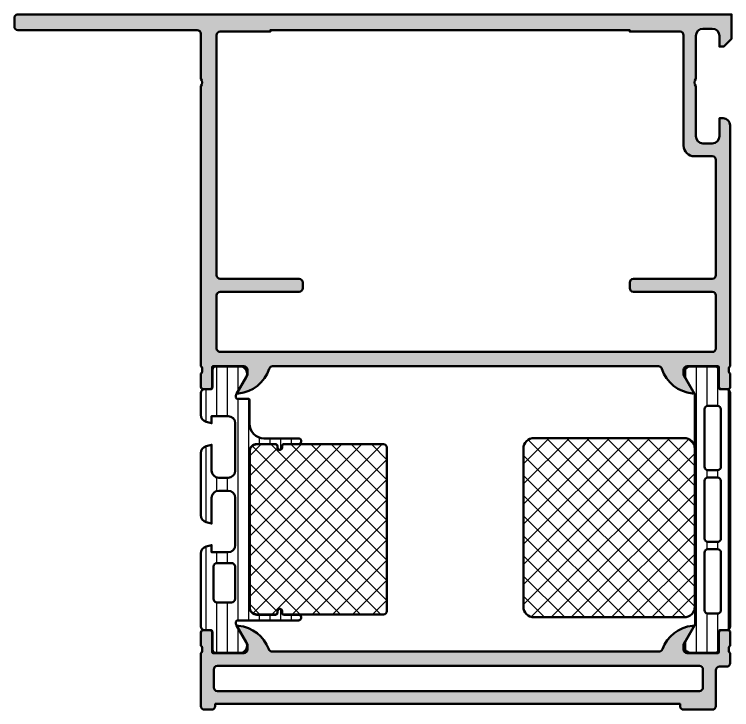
# Model space of a CAD drawing. Extents: x 0 to 100, y 3 to 100.
import ezdxf

# ---------------------------------------------------------------- set-up
doc = ezdxf.new("R2010")
doc.units = 0
for name, color, linetype, lineweight in [('0S-Alu contour', 7, 'Continuous', 50), ('0S-Alu hatch', 252, 'Continuous', 25), ('0S-Plastic contour', 254, 'Continuous', 50), ('0S-Plastic hatch', 253, 'Continuous', 25), ('0S-PT contour', 91, 'Continuous', 50), ('0S-PT hatch', 103, 'Continuous', 25)]:
    doc.layers.add(name, color=color, linetype=linetype, lineweight=lineweight)
pattern_1 = [(135, (0, 0), (-1.403165018917055, -1.403165018917055), []), (225, (0, 0), (1.403165018917055, -1.403165018917055), [])]
pattern_2 = [(90, (0, 0), (-1.4859, 0), [])]

# ---------------------------------------------------------------- blocks, each defined once
blk = doc.blocks.new('438720__4900BD5C_CCEB_4C94_8538_953B7CBAD338_')
at = {"layer": '0S-Alu hatch'}
h = blk.add_hatch(color=256, dxfattribs=at)
edge = h.paths.add_edge_path()
edge.add_arc((25.5, 97.30000000000003), 0.5, 0, 89.99999999999837)
edge.add_line((25.50000000000002, 97.80000000000001), (0.4999999999999858, 97.80000000000001))
edge.add_ellipse((0.4999999999999858, 98.30000000000001), major_axis=(-0.5, 0), ratio=1, start_angle=0, end_angle=90, ccw=False)
edge.add_line((-1.42e-14, 98.30000000000001), (-1.42e-14, 99.50000000000001))
edge.add_ellipse((0.4999999999999716, 99.50000000000001), major_axis=(-0.4999999999999858, 0), ratio=1, start_angle=269.9999999999935, end_angle=360, ccw=False)
edge.add_line((0.5000000000000285, 100), (100, 100))
edge.add_line((100, 100), (100, 96.6))
edge.add_line((100, 96.6), (98.9, 95.5))
edge.add_line((98.9, 95.5), (98.3, 95.5))
edge.add_line((98.3, 95.5), (98.3, 97))
edge.add_arc((97.3, 97), 1, 0, 90)
edge.add_line((97.3, 98), (96, 98))
edge.add_arc((96, 97), 1, 90, 180)
edge.add_line((95, 97), (95, 91))
edge.add_arc((95.525, 90.5), 0.7249999999999939, 136.3971810272959, 223.6028189727041)
edge.add_line((95, 90), (95, 83))
edge.add_arc((96, 83), 1, 180, 270)
edge.add_line((96, 82), (97.3, 82))
edge.add_arc((97.3, 83), 1, 270, 360)
edge.add_line((98.3, 83), (98.3, 85.5))
edge.add_line((98.3, 85.5), (98.8, 85.5))
edge.add_ellipse((98.8, 84.50000000000001), major_axis=(-1, 0), ratio=1, start_angle=180, end_angle=270, ccw=False)
edge.add_line((99.8, 84.50000000000001), (99.79999999999998, 50.899999999998))
edge.add_arc((99.87883644654246, 50.63247940800685), 0.2788950563253702, 106.4198764194938, 181.1645893740985)
edge.add_line((99.59999900000147, 50.62681100000852), (99.59999900000147, 50.17321700000852))
edge.add_arc((99.87886709564464, 50.16755634053146), 0.2789255417371436, 178.8371299271119, 253.5754054446461)
edge.add_line((99.80000000000148, 49.90001300000852), (99.80000000000146, 48.02000200000001))
edge.add_ellipse((99.50000000000146, 48.02000200000001), major_axis=(-0.2999999999999971, 0), ratio=1, start_angle=89.99999999999733, end_angle=180, ccw=False)
edge.add_line((99.50000000000144, 47.72000200000002), (98.5200256809587, 47.720002))
edge.add_ellipse((98.5200256809587, 48.02000200000001), major_axis=(-0.3000000000000043, 0), ratio=1, start_angle=0, end_angle=90, ccw=False)
edge.add_line((98.22002568095868, 48.02000200000001), (98.22002568095868, 50.78))
edge.add_arc((98.10002568095764, 50.78), 0.1200000000010419, 0, 90)
edge.add_line((98.10002568095764, 50.90000000000104), (93.8, 50.90000000000102))
edge.add_arc((93.79999999999998, 50.40000000000102), 0.5, 89.99999999999837, 180)
edge.add_line((93.29999999999998, 50.40000000000102), (93.29999999999998, 49.70000000000101))
edge.add_line((93.29999999999998, 49.70000000000101), (94.68149545762235, 47.30717967697348))
edge.add_ellipse((94.5618802153517, 47.23811978464935), major_axis=(-0.1381197846482841, 0), ratio=1, start_angle=84.377422449204, end_angle=209.9999999999961, ccw=False)
edge.add_ellipse((95.03822324117381, 52.07660886184879), major_axis=(-4.999999999999929, 0), ratio=1, start_angle=17.74841635606981, end_angle=84.37742244920628, ccw=False)
edge.add_arc((89.80000000000146, 50.40000000000146), 0.4999999999985362, 17.74841635607268, 90.00000000000325)
edge.add_line((89.80000000000145, 50.89999999999999), (36.00000000000001, 50.89999999999978))
edge.add_arc((35.99999999999982, 50.40000000000041), 0.4999999999993677, 89.9999999999772, 162.2515836439081)
edge.add_ellipse((30.76177675882616, 52.07660886184839), major_axis=(-5.000000000000544, 0), ratio=1, start_angle=95.62257755079332, end_angle=162.2515836439298, ccw=False)
edge.add_ellipse((31.23811978464828, 47.23811978464831), major_axis=(-0.1381197846482827, 0), ratio=1, start_angle=-29.999999999990223, end_angle=95.6225775508019, ccw=False)
edge.add_line((31.11850454237762, 47.30717967697243), (32.5, 49.7))
edge.add_line((32.5, 49.7), (32.5, 50.40000000000001))
edge.add_arc((32, 50.4), 0.5, 0, 89.99999999999837)
edge.add_line((32.00000000000001, 50.9), (27.69997431904278, 50.89999999999999))
edge.add_arc((27.69997431904278, 50.78), 0.1199999999999974, 90, 180)
edge.add_line((27.57997431904279, 50.78), (27.57997431904278, 48.02000200000001))
edge.add_ellipse((27.27997431904277, 48.02000200000001), major_axis=(-0.3000000000000114, 0), ratio=1, start_angle=90, end_angle=180, ccw=False)
edge.add_line((27.27997431904277, 47.720002), (26.3, 47.720002))
edge.add_ellipse((26.3, 48.02000200000001), major_axis=(-0.3000000000000114, 0), ratio=1, start_angle=0, end_angle=90, ccw=False)
edge.add_line((25.99999999999999, 48.02000200000001), (25.99999999999999, 49.90001300000852))
edge.add_arc((25.92113290435682, 50.16755634053145), 0.2789255417371423, 286.4245945553538, 361.1628700728862)
edge.add_line((26.20000099999999, 50.17321700000851), (26.20000099999999, 50.62681100000854))
edge.add_arc((25.92116355345694, 50.63247940800689), 0.2788950563274373, 358.8354106259075, 433.5801235805125)
edge.add_line((25.99999999999996, 50.90000000000001), (26, 90))
edge.add_arc((25.47500000000001, 90.5), 0.7249999999999939, 316.3971810272959, 403.6028189727041)
edge.add_line((26, 91), (26, 97.30000000000003))
edge = h.paths.add_edge_path()
edge.add_line((40.19999999999998, 62.60000000000001), (40.19999999999997, 61.80000000000001))
edge.add_ellipse((39.69999999999997, 61.80000000000001), major_axis=(-0.5, 0), ratio=1, start_angle=90, end_angle=180, ccw=False)
edge.add_line((39.69999999999997, 61.30000000000001), (28.7, 61.30000000000001))
edge.add_arc((28.69999999999999, 60.8), 0.5000000000000142, 89.99999999999837, 180)
edge.add_line((28.19999999999998, 60.80000000000001), (28.19999999999999, 53.40000000000001))
edge.add_arc((28.69999999999999, 53.40000000000001), 0.5, 180, 270.0000000000017)
edge.add_line((28.7, 52.90000000000001), (97.3, 52.89999999999999))
edge.add_arc((97.3, 53.39999999999998), 0.4999999999999929, 270, 360)
edge.add_line((97.79999999999998, 53.39999999999998), (97.80000000000001, 60.80000000000001))
edge.add_arc((97.3, 60.80000000000001), 0.5, 0, 90)
edge.add_line((97.3, 61.30000000000001), (86.3, 61.3))
edge.add_ellipse((86.3, 61.80000000000001), major_axis=(-0.5000000000000071, 0), ratio=1, start_angle=0, end_angle=90, ccw=False)
edge.add_line((85.80000000000001, 61.79999999999999), (85.8, 62.6))
edge.add_ellipse((86.3, 62.6), major_axis=(-0.5, 0), ratio=1, start_angle=270, end_angle=360, ccw=False)
edge.add_line((86.3, 63.1), (97.3, 63.10000000000001))
edge.add_arc((97.3, 63.6), 0.4999999999999929, 270, 360)
edge.add_line((97.79999999999998, 63.60000000000002), (97.80000000000001, 79.69999999999997))
edge.add_arc((97.3, 79.69999999999997), 0.5, 0, 90)
edge.add_line((97.3, 80.19999999999999), (94.79999999999998, 80.19999999999999))
edge.add_ellipse((94.8, 81.69999999999999), major_axis=(-1.500000000000013, 0), ratio=1, start_angle=0, end_angle=89.99999999999949, ccw=False)
edge.add_line((93.29999999999998, 81.69999999999999), (93.3, 97.10000000000002))
edge.add_arc((92.79999999999998, 97.10000000000002), 0.5, 0, 90)
edge.add_line((92.79999999999998, 97.60000000000004), (85.8, 97.60000000000004))
edge.add_line((85.8, 97.60000000000004), (85.8, 97.80000000000001))
edge.add_line((85.8, 97.80000000000001), (35.69999999999999, 97.80000000000001))
edge.add_line((35.69999999999999, 97.80000000000001), (35.69999999999999, 97.60000000000004))
edge.add_line((35.69999999999999, 97.60000000000004), (28.69999999999999, 97.60000000000005))
edge.add_arc((28.69999999999999, 97.10000000000004), 0.5, 90, 180)
edge.add_line((28.19999999999999, 97.10000000000004), (28.19999999999999, 63.60000000000002))
edge.add_arc((28.69999999999999, 63.60000000000002), 0.5, 180, 270.0000000000017)
edge.add_line((28.7, 63.10000000000002), (39.7, 63.09999999999999))
edge.add_ellipse((39.7, 62.60000000000001), major_axis=(-0.4999999999999858, 0), ratio=1, start_angle=180, end_angle=270, ccw=False)
at = {"layer": '0S-Alu contour', "color": 7}
for points in [[(-1.42e-14, 98.30000000000001), (-1.42e-14, 99.50000000000001)], [(0.5000000000000285, 100), (100, 100), (100, 96.6), (98.9, 95.5), (98.3, 95.5), (98.3, 97)], [(25.50000000000002, 97.80000000000001), (0.4999999999999858, 97.80000000000001)], [(26, 91), (26, 97.30000000000003)], [(28.19999999999999, 97.10000000000004), (28.19999999999999, 63.60000000000002)], [(92.79999999999998, 97.60000000000004), (85.8, 97.60000000000004), (85.8, 97.80000000000001), (35.69999999999999, 97.80000000000001), (35.69999999999999, 97.60000000000004), (28.69999999999999, 97.60000000000005)], [(93.29999999999998, 81.69999999999999), (93.3, 97.10000000000002)], [(97.3, 98), (96, 98)], [(95, 97), (95, 91)], [(25.99999999999996, 50.90000000000001), (26, 90)], [(95, 90), (95, 83)], [(98.3, 83), (98.3, 85.5), (98.8, 85.5)], [(99.8, 84.50000000000001), (99.79999999999998, 50.899999999998)], [(96, 82), (97.3, 82)], [(97.3, 80.19999999999999), (94.79999999999998, 80.19999999999999)], [(97.79999999999998, 63.60000000000002), (97.80000000000001, 79.69999999999997)], [(28.7, 63.10000000000002), (39.7, 63.09999999999999)], [(86.3, 63.1), (97.3, 63.10000000000001)], [(40.19999999999998, 62.60000000000001), (40.19999999999997, 61.80000000000001)], [(85.80000000000001, 61.79999999999999), (85.8, 62.6)], [(39.69999999999997, 61.30000000000001), (28.7, 61.30000000000001)], [(97.3, 61.30000000000001), (86.3, 61.3)], [(28.19999999999998, 60.80000000000001), (28.19999999999999, 53.40000000000001)], [(97.79999999999998, 53.39999999999998), (97.80000000000001, 60.80000000000001)], [(28.7, 52.90000000000001), (97.3, 52.89999999999999)], [(26.20000099999999, 50.17321700000851), (26.20000099999999, 50.62681100000854)], [(27.57997431904279, 50.78), (27.57997431904278, 48.02000200000001)], [(32.00000000000001, 50.9), (27.69997431904278, 50.89999999999999)], [(31.11850454237762, 47.30717967697243), (32.5, 49.7), (32.5, 50.40000000000001)], [(89.80000000000145, 50.89999999999999), (36.00000000000001, 50.89999999999978)], [(93.29999999999998, 50.40000000000102), (93.29999999999998, 49.70000000000101), (94.68149545762235, 47.30717967697348)], [(98.10002568095764, 50.90000000000104), (93.8, 50.90000000000102)], [(98.22002568095868, 48.02000200000001), (98.22002568095868, 50.78)], [(99.59999900000147, 50.62681100000852), (99.59999900000147, 50.17321700000852)], [(25.99999999999999, 48.02000200000001), (25.99999999999999, 49.90001300000852)], [(99.80000000000148, 49.90001300000852), (99.80000000000146, 48.02000200000001)], [(27.27997431904277, 47.720002), (26.3, 47.720002)], [(99.50000000000144, 47.72000200000002), (98.5200256809587, 47.720002)]]:
    blk.add_lwpolyline(points, dxfattribs=at)
at = {"layer": '0S-Alu contour', "color": 7, "extrusion": (0, 0, -1)}
for centre, radius, start, end in [((-0.4999999999999716, 99.50000000000001), 0.4999999999999858, 0, 90.00000000000651), ((-0.4999999999999858, 98.30000000000001), 0.5, 270, 0), ((-98.8, 84.50000000000001), 1, 90, 180), ((-94.8, 81.69999999999999), 1.500000000000014, 270.0000000000005, 0), ((-39.7, 62.60000000000001), 0.4999999999999858, 90, 180), ((-86.3, 62.6), 0.5, 0, 90), ((-39.69999999999997, 61.80000000000001), 0.5, 180, 270), ((-86.3, 61.80000000000001), 0.5000000000000071, 270, 0), ((-30.76177675882616, 52.07660886184839), 5.000000000000544, 197.7484163560703, 264.3774224492067), ((-95.03822324117381, 52.07660886184879), 4.999999999999929, 275.6225775507937, 342.2515836439302), ((-26.3, 48.02000200000001), 0.3000000000000114, 270, 0), ((-27.27997431904277, 48.02000200000001), 0.3000000000000114, 180, 270), ((-98.5200256809587, 48.02000200000001), 0.3000000000000043, 270, 0), ((-99.50000000000146, 48.02000200000001), 0.2999999999999971, 180, 270.0000000000027), ((-31.23811978464828, 47.23811978464831), 0.1381197846482827, 264.3774224491981, 29.99999999999025), ((-94.5618802153517, 47.23811978464935), 0.1381197846482841, 150.0000000000039, 275.622577550796)]:
    blk.add_arc(centre, radius, start, end, dxfattribs=at)
at = {"layer": '0S-Alu contour', "color": 7}
for centre, radius, start, end in [((25.5, 97.30000000000003), 0.5, 0, 89.99999999999837), ((28.69999999999999, 97.10000000000004), 0.5, 90, 180), ((92.79999999999998, 97.10000000000002), 0.5, 0, 90), ((96, 97), 1, 90, 180), ((97.3, 97), 1, 0, 90), ((25.47500000000001, 90.5), 0.7249999999999939, 316.3971810272959, 43.6028189727041), ((95.525, 90.5), 0.7249999999999939, 136.3971810272959, 223.6028189727041), ((96, 83), 1, 180, 270), ((97.3, 83), 1, 270, 0), ((97.3, 79.69999999999997), 0.5, 0, 90), ((28.69999999999999, 63.60000000000002), 0.5, 180, 270.0000000000017), ((97.3, 63.6), 0.4999999999999929, 270, 0), ((28.69999999999999, 60.8), 0.5000000000000142, 89.99999999999837, 180), ((97.3, 60.80000000000001), 0.5, 0, 90), ((28.69999999999999, 53.40000000000001), 0.5, 180, 270.0000000000017), ((97.3, 53.39999999999998), 0.4999999999999929, 270, 0), ((25.92116355345694, 50.63247940800689), 0.2788950563274373, 358.8354106259075, 73.58012358051246), ((25.92113290435682, 50.16755634053145), 0.2789255417371423, 286.4245945553538, 1.162870072886224), ((27.69997431904278, 50.78), 0.1199999999999974, 90, 180), ((32, 50.4), 0.5, 0, 89.99999999999837), ((35.99999999999982, 50.40000000000041), 0.4999999999993677, 89.9999999999772, 162.2515836439081), ((89.80000000000146, 50.40000000000146), 0.4999999999985362, 17.74841635607268, 90.00000000000325), ((93.79999999999998, 50.40000000000102), 0.5, 89.99999999999837, 180), ((98.10002568095764, 50.78), 0.1200000000010419, 0, 90), ((99.87883644654246, 50.63247940800685), 0.2788950563253702, 106.4198764194938, 181.1645893740985), ((99.87886709564464, 50.16755634053146), 0.2789255417371436, 178.8371299271119, 253.5754054446461)]:
    blk.add_arc(centre, radius, start, end, dxfattribs=at)
blk = doc.blocks.new('438270__0C2244A6_733A_4FFF_92CA_EB6EB63F2211_')
at = {"layer": '0S-Alu hatch'}
h = blk.add_hatch(color=256, dxfattribs=at)
edge = h.paths.add_edge_path()
edge.add_line((93.3, 3), (97.3, 3))
edge.add_arc((97.3, 3.5), 0.5, 270, 360)
edge.add_line((97.80000000000001, 3.5), (97.80000000000001, 8.500000000000014))
edge.add_ellipse((98.3, 8.500000000000014), major_axis=(-0.5, 0), ratio=1, start_angle=270, end_angle=360, ccw=False)
edge.add_line((98.3, 9.000000000000014), (99.29999999999998, 9.000000000000014))
edge.add_arc((99.29999999999998, 9.5), 0.4999999999999858, 270, 360)
edge.add_line((99.79999999999998, 9.5), (99.8, 10.89999999999998))
edge.add_ellipse((99.87883644654303, 11.16752059199309), major_axis=(-0.2788950563274324, 0), ratio=1, start_angle=-1.16458937409692, end_angle=73.58012358050922, ccw=False)
edge.add_line((99.599999, 11.17318899999147), (99.599999, 11.62678299999147))
edge.add_ellipse((99.87886709564316, 11.63244365946853), major_axis=(-0.2789255417371576, 0), ratio=1, start_angle=-73.57540544464388, end_angle=1.1628700728862214, ccw=False)
edge.add_line((99.79999999999998, 11.89998699999148), (99.79999999999998, 13.77999799999999))
edge.add_arc((99.49999999999999, 13.77999799999997), 0.2999999999999971, 0, 90)
edge.add_line((99.49999999999999, 14.07999799999997), (98.5200256809572, 14.07999799999999))
edge.add_arc((98.5200256809572, 13.77999799999999), 0.2999999999999971, 90, 180)
edge.add_line((98.2200256809572, 13.77999799999999), (98.2200256809572, 11.01999999999998))
edge.add_ellipse((98.1000256809572, 11.01999999999998), major_axis=(-0.1200000000000045, 0), ratio=1, start_angle=90, end_angle=180, ccw=False)
edge.add_line((98.1000256809572, 10.89999999999998), (93.79999999999998, 10.9))
edge.add_ellipse((93.8, 11.4), major_axis=(-0.5, 0), ratio=1, start_angle=0, end_angle=89.9999999999983, ccw=False)
edge.add_line((93.3, 11.40000000000002), (93.29999999999998, 12.09999999999999))
edge.add_line((93.29999999999998, 12.09999999999999), (94.68149545762235, 14.49282032302757))
edge.add_arc((94.56188021535169, 14.56188021535172), 0.1381197846482912, 329.9999999999988, 455.6225775507955)
edge.add_arc((95.03822324117377, 9.723391138152238), 4.999999999999947, 95.62257755079352, 160.0499003679413)
edge.add_ellipse((89.86827747940468, 11.60000000000003), major_axis=(-0.500000000000041, 0), ratio=1, start_angle=90.00000000000318, end_angle=160.0499003679429, ccw=False)
edge.add_line((89.86827747940472, 11.09999999999999), (35.93172252059528, 11.10000000000001))
edge.add_ellipse((35.93172252059524, 11.60000000000029), major_axis=(-0.5000000000002843, 0), ratio=1, start_angle=19.95009963206229, end_angle=90.00000000000489, ccw=False)
edge.add_arc((30.76177675882619, 9.723391138152522), 4.999999999999655, 19.95009963205809, 84.37742244920602)
edge.add_arc((31.23811978464829, 14.56188021535171), 0.1381197846482742, 84.37742244920533, 210.0000000000042)
edge.add_line((31.11850454237766, 14.49282032302756), (32.50000000000006, 12.09999999999995))
edge.add_line((32.50000000000006, 12.09999999999995), (32.5, 11.40000000000003))
edge.add_ellipse((32, 11.40000000000002), major_axis=(-0.5, 0), ratio=1, start_angle=90.00000000000159, end_angle=180, ccw=False)
edge.add_line((32.00000000000001, 10.90000000000002), (27.69997431904277, 10.89999999999999))
edge.add_ellipse((27.69997431904278, 11.02000000000001), major_axis=(-0.1200000000000187, 0), ratio=1, start_angle=0, end_angle=89.99999999999329, ccw=False)
edge.add_line((27.57997431904276, 11.02000000000001), (27.57997431904276, 13.77999799999997))
edge.add_arc((27.27997431904278, 13.77999799999999), 0.2999999999999829, 0, 89.99999999999459)
edge.add_line((27.27997431904281, 14.07999799999997), (26.29999999999997, 14.07999799999999))
edge.add_arc((26.29999999999999, 13.77999799999996), 0.3000000000000256, 90.00000000000273, 180)
edge.add_line((25.99999999999996, 13.77999799999997), (25.99999999999999, 11.89998699999147))
edge.add_ellipse((25.92113290435682, 11.63244365946855), major_axis=(-0.2789255417371286, 0), ratio=1, start_angle=178.8371299271104, end_angle=253.5754054446453, ccw=False)
edge.add_line((26.20000099999997, 11.62678299999147), (26.20000099999997, 11.17318899999144))
edge.add_ellipse((25.92116355345701, 11.16752059199308), major_axis=(-0.2788950563273522, 0), ratio=1, start_angle=106.41987641949021, end_angle=181.1645893740945, ccw=False)
edge.add_line((26.00000000000002, 10.90000000000004), (25.99999999999999, 3.5))
edge.add_arc((26.49999999999997, 3.500000000000014), 0.4999999999999858, 180, 270.0000000000017)
edge.add_line((26.49999999999999, 3.000000000000028), (27.5, 3.000000000000014))
edge.add_arc((27.5, 3.500000000000014), 0.5, 270, 360)
edge.add_line((28, 3.500000000000014), (28.00000000000002, 3.800000000000011))
edge.add_line((28.00000000000002, 3.800000000000011), (92.79999999999998, 3.800000000000011))
edge.add_line((92.79999999999998, 3.800000000000011), (92.79999999999998, 3.5))
edge.add_arc((93.3, 3.5), 0.5, 180, 270)
edge = h.paths.add_edge_path()
edge.add_line((27.79999999999998, 6.100000000000022), (27.8, 8.600000000000009))
edge.add_ellipse((28.3, 8.600000000000009), major_axis=(-0.5, 0), ratio=1, start_angle=270, end_angle=360, ccw=False)
edge.add_line((28.3, 9.100000000000009), (95.5, 9.100000000000009))
edge.add_ellipse((95.5, 8.600000000000009), major_axis=(-0.5, 0), ratio=1, start_angle=180, end_angle=270, ccw=False)
edge.add_line((96, 8.600000000000009), (95.99999999999999, 6.100000000000008))
edge.add_ellipse((95.49999999999999, 6.100000000000008), major_axis=(-0.5, 0), ratio=1, start_angle=90, end_angle=180, ccw=False)
edge.add_line((95.49999999999999, 5.600000000000008), (28.3, 5.599999999999994))
edge.add_ellipse((28.30000000000001, 6.100000000000022), major_axis=(-0.5000000000000285, 0), ratio=1, start_angle=0, end_angle=89.9999999999983, ccw=False)
at = {"layer": '0S-Alu contour', "color": 7}
for points in [[(27.27997431904281, 14.07999799999997), (26.29999999999997, 14.07999799999999)], [(31.11850454237766, 14.49282032302756), (32.50000000000006, 12.09999999999995), (32.5, 11.40000000000003)], [(93.3, 11.40000000000002), (93.29999999999998, 12.09999999999999), (94.68149545762235, 14.49282032302757)], [(99.49999999999999, 14.07999799999997), (98.5200256809572, 14.07999799999999)], [(25.99999999999996, 13.77999799999997), (25.99999999999999, 11.89998699999147)], [(27.57997431904276, 11.02000000000001), (27.57997431904276, 13.77999799999997)], [(98.2200256809572, 13.77999799999999), (98.2200256809572, 11.01999999999998)], [(99.79999999999998, 11.89998699999148), (99.79999999999998, 13.77999799999999)], [(26.20000099999997, 11.62678299999147), (26.20000099999997, 11.17318899999144)], [(89.86827747940472, 11.09999999999999), (35.93172252059528, 11.10000000000001)], [(99.599999, 11.17318899999147), (99.599999, 11.62678299999147)], [(26.00000000000002, 10.90000000000004), (25.99999999999999, 3.5)], [(32.00000000000001, 10.90000000000002), (27.69997431904277, 10.89999999999999)], [(98.1000256809572, 10.89999999999998), (93.79999999999998, 10.9)], [(99.79999999999998, 9.5), (99.8, 10.89999999999998)], [(28.3, 9.100000000000009), (95.5, 9.100000000000009)], [(27.79999999999998, 6.100000000000022), (27.8, 8.600000000000009)], [(96, 8.600000000000009), (95.99999999999999, 6.100000000000008)], [(97.80000000000001, 3.5), (97.80000000000001, 8.500000000000014)], [(98.3, 9.000000000000014), (99.29999999999998, 9.000000000000014)], [(95.49999999999999, 5.600000000000008), (28.3, 5.599999999999994)], [(28, 3.500000000000014), (28.00000000000002, 3.800000000000011), (92.79999999999998, 3.800000000000011), (92.79999999999998, 3.5)], [(26.49999999999999, 3.000000000000028), (27.5, 3.000000000000014)], [(93.3, 3), (97.3, 3)]]:
    blk.add_lwpolyline(points, dxfattribs=at)
for centre, radius, start, end in [((26.29999999999999, 13.77999799999996), 0.3000000000000256, 90.00000000000273, 180), ((27.27997431904278, 13.77999799999999), 0.2999999999999829, 0, 89.99999999999459), ((31.23811978464829, 14.56188021535171), 0.1381197846482742, 84.37742244920533, 210.0000000000042), ((30.76177675882619, 9.723391138152522), 4.999999999999655, 19.95009963205809, 84.37742244920602), ((95.03822324117377, 9.723391138152238), 4.999999999999947, 95.62257755079352, 160.0499003679413), ((94.56188021535169, 14.56188021535172), 0.1381197846482912, 329.9999999999988, 95.62257755079548), ((98.5200256809572, 13.77999799999999), 0.2999999999999971, 90, 180), ((99.49999999999999, 13.77999799999997), 0.2999999999999971, 0, 90), ((99.29999999999998, 9.5), 0.4999999999999858, 270, 0), ((26.49999999999997, 3.500000000000014), 0.4999999999999858, 180, 270.0000000000017), ((27.5, 3.500000000000014), 0.5, 270, 0), ((93.3, 3.5), 0.5, 180, 270), ((97.3, 3.5), 0.5, 270, 0)]:
    blk.add_arc(centre, radius, start, end, dxfattribs=at)
at = {"layer": '0S-Alu contour', "color": 7, "extrusion": (0, 0, -1)}
for centre, radius, start, end in [((-25.92113290435682, 11.63244365946855), 0.2789255417371286, 106.4245945553547, 181.1628700728896), ((-25.92116355345701, 11.16752059199308), 0.2788950563273522, 178.8354106259055, 253.5801235805098), ((-27.69997431904278, 11.02000000000001), 0.1200000000000188, 270.0000000000068, 0), ((-32, 11.40000000000002), 0.5, 180, 269.9999999999984), ((-35.93172252059524, 11.60000000000029), 0.5000000000002843, 269.9999999999951, 340.0499003679377), ((-89.86827747940468, 11.60000000000003), 0.500000000000041, 199.9500996320572, 269.9999999999968), ((-93.8, 11.4), 0.5, 270.0000000000017, 0), ((-98.1000256809572, 11.01999999999998), 0.1200000000000045, 180, 270), ((-99.87883644654303, 11.16752059199309), 0.2788950563274324, 286.4198764194908, 1.164589374096924), ((-99.87886709564316, 11.63244365946853), 0.2789255417371576, 358.8371299271138, 73.57540544464395), ((-28.3, 8.600000000000009), 0.5, 0, 90), ((-95.5, 8.600000000000009), 0.5, 90, 180), ((-98.3, 8.500000000000014), 0.5, 0, 90), ((-28.30000000000001, 6.100000000000022), 0.5000000000000285, 270.0000000000017, 0), ((-95.49999999999999, 6.100000000000008), 0.5, 180, 270)]:
    blk.add_arc(centre, radius, start, end, dxfattribs=at)
blk = doc.blocks.new('439540__8A46A849_F335_45D1_9BA6_33B7AA187A69_')
at = {"layer": '0S-PT hatch'}
h = blk.add_hatch(dxfattribs=at)
h.set_pattern_fill('ANSI37', color=256, scale=0.625, angle=90, style=0)
h.set_pattern_definition(pattern_1)
edge = h.paths.add_edge_path()
edge.add_line((70.96994307472974, 17.39000000001456), (70.96994307472974, 39.38999999999999))
edge.add_ellipse((72.4699467941719, 39.38999628055783), major_axis=(-1.500003719446773, 0), ratio=1, start_angle=270.0001420718736, end_angle=359.9998579268319, ccw=False)
edge.add_line((72.46994307472973, 40.88999999999999), (93.3699754996565, 40.88999999999998))
edge.add_ellipse((93.36997393833057, 39.38999843867456), major_axis=(-1.500001561326238, 0), ratio=1, start_angle=180.0000596420629, end_angle=269.9999403618051, ccw=False)
edge.add_line((94.86997549965602, 39.39000000010175), (94.86997549965602, 17.38999999999998))
edge.add_ellipse((93.36997498225767, 17.39000051739832), major_axis=(-1.500000517398437, 0), ratio=1, start_angle=90.00001976317282, end_angle=179.9999802337111, ccw=False)
edge.add_line((93.3699754996565, 15.88999999999997), (72.46994307472974, 15.88999999999998))
edge.add_ellipse((72.46994574996408, 17.39000267523431), major_axis=(-1.500002675236713, 0), ratio=1, start_angle=0.00010218568502295966, end_angle=89.99989781375768, ccw=False)
at = {"layer": '0S-PT contour', "color": 7}
for points in [[(72.46994307472973, 40.88999999999999), (93.3699754996565, 40.88999999999998)], [(70.96994307472974, 17.39000000001456), (70.96994307472974, 39.38999999999999)], [(94.86997549965602, 39.39000000010175), (94.86997549965602, 17.38999999999998)], [(93.3699754996565, 15.88999999999997), (72.46994307472974, 15.88999999999998)]]:
    blk.add_lwpolyline(points, dxfattribs=at)
at = {"layer": '0S-PT contour', "color": 7, "extrusion": (0, 0, -1)}
for centre, radius, start, end in [((-72.4699467941719, 39.38999628055783), 1.500003719446773, 0.0001420731681082, 89.99985792812639), ((-93.36997393833057, 39.38999843867456), 1.500001561326238, 90.00005963819488, 179.9999403579371), ((-72.46994574996408, 17.39000267523431), 1.500002675236713, 270.0001021862424, 359.999897814315), ((-93.36997498225767, 17.39000051739832), 1.500000517398437, 180.0000197662889, 269.9999802368272)]:
    blk.add_arc(centre, radius, start, end, dxfattribs=at)
blk = doc.blocks.new('284257__22FF28B9_B60B_4FC9_AEDA_1A3BE88D3D1E___7C553D1A_7458_4052_822A_B01C086B4936_')
at = {"layer": '0S-Plastic hatch'}
h = blk.add_hatch(dxfattribs=at)
h.set_pattern_fill('ANSI31', color=256, scale=0.4680000000000001, angle=45, style=0)
h.set_pattern_definition(pattern_2)
edge = h.paths.add_edge_path()
edge.add_line((30.79996189895397, 25.94999263341636), (30.79996495071473, 32.55029440486364))
edge.add_arc((29.79985569989593, 32.55017675443582), 1.00010925773885, 0.0067401366428458, 89.9936969938615)
edge.add_line((29.79996572012485, 33.55028600612311), (28.49995807778916, 33.5502860061231))
edge.add_arc((28.50007618974206, 32.55014882472089), 1.000137188376469, 90.00676638815717, 179.9921411627716)
edge.add_line((27.49993901077367, 32.55028600612333), (27.49993901077332, 28.95029213900065))
edge.add_line((27.49993901077332, 28.95029213900065), (26.74098210159386, 29.15322179386159))
edge.add_ellipse((27.00110710594783, 30.11999088750827), major_axis=(-1.001153084358513, 0), ratio=1, start_angle=0.040326431534822405, end_angle=74.94029752352111, ccw=False)
edge.add_line((25.99995426956254, 30.11928624698642), (25.99995426956261, 38.7812735516742))
edge.add_ellipse((27.00114681860393, 38.78048353022951), major_axis=(-1.001192860736501, 0), ratio=1, start_angle=285.06279992739553, end_angle=359.95478903119766, ccw=False)
edge.add_line((26.74095921340987, 39.74727696964308), (27.49993901077337, 39.95027989933034))
edge.add_line((27.49993901077337, 39.95027989933034), (27.49993901077366, 36.35027989933748))
edge.add_arc((28.50007618974189, 36.3504170807397), 1.000137188376308, 180.0078588372284, 269.9932336118363)
edge.add_line((28.49995807778888, 35.35027989933765), (29.79996572012496, 35.35027989933766))
edge.add_arc((29.7998556998959, 36.35038915102486), 1.000109257738756, 270.0063030061466, 359.9932598634653)
edge.add_line((30.7999649507146, 36.35027150059713), (30.7999649507145, 42.95027989933052))
edge.add_arc((29.79984730016724, 42.95016224791459), 1.000117657467366, 0.0067401365346983, 89.99369699385863)
edge.add_line((29.79995732132025, 43.95027989933034), (27.49993901077366, 43.95027989933034))
edge.add_line((27.49993901077366, 43.95027989933034), (27.49996189895691, 42.95027989933045))
edge.add_line((27.49996189895691, 42.95027989933045), (26.74095921341015, 43.15322179386159))
edge.add_ellipse((27.00107350509695, 44.11995107328204), major_axis=(-1.001111854104478, 0), ratio=1, start_angle=0.040326431516689354, end_angle=74.9402975235069, ccw=False)
edge.add_line((25.99996189895549, 44.11924646177939), (25.99996189895549, 47.18996489895547))
edge.add_ellipse((26.5, 47.18996489895547), major_axis=(-0.5000381010445097, 0), ratio=1, start_angle=269.9999999999984, end_angle=360, ccw=False)
edge.add_line((26.50000000000002, 47.69000299999998), (27.32033267325758, 47.69000299999999))
edge.add_arc((27.32033267325753, 47.990003), 0.3000000000000114, 270.0000000000108, 360)
edge.add_line((27.62033267325754, 47.99000300000001), (27.61999804395126, 50.39000138293624))
edge.add_ellipse((28.11999402139006, 50.39000402256124), major_axis=(-0.499995977445768, 0), ratio=1, start_angle=-90.0003024811964, end_angle=0.0003024817733034979, ccw=False)
edge.add_line((28.11999666101522, 50.89000000000004), (31.43515934783162, 50.89000000000004))
edge.add_ellipse((31.44703679091148, 49.89007053931509), major_axis=(-0.9999999999999012, 0), ratio=1, start_angle=150.0000034006484, end_angle=270.68054336164613, ccw=False)
edge.add_line((32.31306222437209, 49.39007059071593), (30.96698728326969, 47.05860008235885))
edge.add_arc((31.40000000000005, 46.80860010805932), 0.4999999999999749, 150.0000034006565, 180)
edge.add_line((30.90000000000008, 46.80860010805939), (30.90000349767237, 46.54999996007901))
edge.add_arc((31.10000349767219, 46.54999996007872), 0.1999999999998181, 180, 269.9999999999349)
edge.add_line((31.10000349767196, 46.3499999600789), (32.64996189895575, 46.34999996007906))
edge.add_ellipse((32.64996189895574, 46.19999996007907), major_axis=(-0.1499999999999915, 0), ratio=1, start_angle=180, end_angle=269.99999999999454, ccw=False)
edge.add_line((32.79996189895573, 46.19999996007904), (32.7999618989555, 42.92997289329789))
edge.add_arc((34.79836185536664, 42.84998780583803), 2.000000000000003, 177.7079847789673, 269.999999999999)
edge.add_line((34.79836185536661, 40.84998780583803), (39.59995772363342, 40.84998780583756))
edge.add_ellipse((39.59995772363342, 40.44999390935318), major_axis=(-0.3999938964843821, 0), ratio=1, start_angle=90, end_angle=270, ccw=False)
edge.add_line((39.59995772363342, 40.05000001286879), (37.59995467187586, 40.05000001286818))
edge.add_arc((37.59995467187585, 39.75000001286823), 0.2999999999999545, 89.99999999999864, 180)
edge.add_line((37.2999546718759, 39.75000001286823), (37.29995467187578, 39.55000001286568))
edge.add_ellipse((36.9999592495125, 39.5500000128656), major_axis=(-0.2999954223632812, 0), ratio=1, start_angle=0, end_angle=180, ccw=False)
edge.add_line((36.69996382714922, 39.55000001286551), (36.69996382714911, 39.75000001286806))
edge.add_arc((36.39996382714904, 39.75000001286812), 0.3000000000000682, 0, 90)
edge.add_line((36.39996382714904, 40.05000001286818), (33.80000004367017, 40.05000001286908))
edge.add_arc((33.80000004367014, 39.05000001286895), 1.000000000000135, 89.99999999999837, 180)
edge.add_line((32.80000004367, 39.05000001286904), (32.8000000436684, 17.24998780583799))
edge.add_arc((33.80000004366852, 17.24998780583793), 1.000000000000113, 180, 270.0000000000098)
edge.add_line((33.80000004366869, 16.24998780583782), (36.39996382714898, 16.24998780583776))
edge.add_arc((36.39996382714904, 16.54998780583794), 0.3000000000001819, 269.9999999999891, 360)
edge.add_line((36.69996382714922, 16.54998780583794), (36.69996382714911, 16.74998780584043))
edge.add_ellipse((36.99995924951244, 16.74998780584046), major_axis=(-0.2999954223633381, 0), ratio=1, start_angle=180, end_angle=360, ccw=False)
edge.add_line((37.29995467187578, 16.74998780584049), (37.29995467187578, 16.54998780583794))
edge.add_arc((37.59995467187591, 16.54998780583794), 0.300000000000125, 180, 269.9999999999891)
edge.add_line((37.59995467187585, 16.24998780583782), (39.59995772363348, 16.24998780583782))
edge.add_ellipse((39.59995772363345, 15.84999390935344), major_axis=(-0.399993896484375, 0), ratio=1, start_angle=89.99999999999591, end_angle=269.9999999999959, ccw=False)
edge.add_line((39.59995772363342, 15.45000001286907), (31.10000000000004, 15.45000001286895))
edge.add_arc((31.10000000000005, 15.25000001286895), 0.2000000000000028, 90.00000000000406, 180)
edge.add_line((30.90000000000005, 15.25000001286892), (30.90000000000008, 14.99139989194062))
edge.add_arc((31.40000000000004, 14.9913998919407), 0.4999999999999574, 180, 209.9999965993436)
edge.add_line((30.96698728326969, 14.74139991764117), (32.31306222437198, 12.4099294092841))
edge.add_ellipse((31.44703679091139, 11.90992946068498), major_axis=(-0.9999999999998674, 0), ratio=1, start_angle=89.31945663835302, end_angle=209.99999659935, ccw=False)
edge.add_line((31.4351593478315, 10.91000000000006), (28.11999666101534, 10.91000000000005))
edge.add_ellipse((28.11999402139017, 11.40999597743874), major_axis=(-0.4999959774456543, 0), ratio=1, start_angle=-0.0003024817733034979, end_angle=90.00030248119651, ccw=False)
edge.add_line((27.61999804395149, 11.40999861706373), (27.62033267325765, 13.80999700000004))
edge.add_arc((27.32033267325758, 13.80999699999998), 0.3000000000000682, 0, 90)
edge.add_line((27.32033267325758, 14.10999700000005), (26.50000005859713, 14.10999701287166))
edge.add_ellipse((26.50000005859709, 14.60999701287176), major_axis=(-0.5000000000000995, 0), ratio=1, start_angle=1.2194326814096712e-05, end_angle=90.00000000000318, ccw=False)
edge.add_line((26.00000005859701, 14.60999690624125), (26.00000000994234, 24.7810191285267))
edge.add_ellipse((27.00116168274067, 24.7802291314458), major_axis=(-1.001161984483901, 0), ratio=1, start_angle=285.062799927394, end_angle=359.9547890311816, ccw=False)
edge.add_line((26.74098210159329, 25.74699275546653), (27.49996189895674, 25.94999568515369))
edge.add_line((27.49996189895674, 25.94999568515369), (27.49993901077349, 24.9499956851537))
edge.add_line((27.49993901077349, 24.9499956851537), (29.79995732132025, 24.94999568515381))
edge.add_arc((29.79984730050303, 25.95011028447323), 1.000114605371013, 270.0063030061395, 359.9932598633572)
edge = h.paths.add_edge_path()
edge.add_arc((28.26817476833732, 22.95472401122471), 0.5, 89.99999999999837, 180.0000430542398)
edge.add_line((27.76817476833746, 22.95472363546084), (27.76817852597654, 18.45472363546095))
edge.add_arc((28.26817852597637, 18.4547240112248), 0.4999999999999706, 180.0000430542398, 269.9999999999935)
edge.add_line((28.26817852597631, 17.95472401122483), (30.26817536364914, 17.95472401122482))
edge.add_arc((30.26817536364914, 18.45472401122482), 0.5, 270, 360)
edge.add_line((30.76817536364913, 18.45472401122482), (30.76817536364913, 22.95472401122482))
edge.add_arc((30.26817536364919, 22.95472401122477), 0.4999999999999432, 0, 90.00000000000487)
edge.add_line((30.26817536364915, 23.45472401122471), (28.26817476833733, 23.45472401122471))
at = {"layer": '0S-Alu contour', "color": 7}
for points in [[(30.26817536364915, 23.45472401122471), (28.26817476833733, 23.45472401122471)], [(27.76817476833746, 22.95472363546084), (27.76817852597654, 18.45472363546095)], [(30.76817536364913, 18.45472401122482), (30.76817536364913, 22.95472401122482)], [(28.26817852597631, 17.95472401122483), (30.26817536364914, 17.95472401122482)]]:
    blk.add_lwpolyline(points, dxfattribs=at)
for centre, radius, start, end in [((28.26817476833732, 22.95472401122471), 0.5, 89.99999999999837, 180.0000430542398), ((30.26817536364919, 22.95472401122477), 0.4999999999999432, 0, 90.00000000000487), ((28.26817852597637, 18.4547240112248), 0.4999999999999706, 180.0000430542398, 269.9999999999935), ((30.26817536364914, 18.45472401122482), 0.5, 270, 0)]:
    blk.add_arc(centre, radius, start, end, dxfattribs=at)
at = {"layer": '0S-Plastic contour', "color": 7}
for points in [[(27.62033267325754, 47.99000300000001), (27.61999804395126, 50.39000138293624)], [(28.11999666101522, 50.89000000000004), (31.43515934783162, 50.89000000000004)], [(32.31306222437209, 49.39007059071593), (30.96698728326969, 47.05860008235885)], [(25.99996189895549, 44.11924646177939), (25.99996189895549, 47.18996489895547)], [(26.50000000000002, 47.69000299999998), (27.32033267325758, 47.69000299999999)], [(30.90000000000008, 46.80860010805939), (30.90000349767237, 46.54999996007901)], [(31.10000349767196, 46.3499999600789), (32.64996189895575, 46.34999996007906)], [(32.79996189895573, 46.19999996007904), (32.7999618989555, 42.92997289329789)], [(29.79995732132025, 43.95027989933034), (27.49993901077366, 43.95027989933034), (27.49996189895691, 42.95027989933045), (26.74095921341015, 43.15322179386159)], [(30.7999649507146, 36.35027150059713), (30.7999649507145, 42.95027989933052)], [(36.39996382714904, 40.05000001286818), (33.80000004367017, 40.05000001286908)], [(34.79836185536661, 40.84998780583803), (39.59995772363342, 40.84998780583756)], [(39.59995772363342, 40.05000001286879), (37.59995467187586, 40.05000001286818)], [(26.74095921340987, 39.74727696964308), (27.49993901077337, 39.95027989933034), (27.49993901077366, 36.35027989933748)], [(32.80000004367, 39.05000001286904), (32.8000000436684, 17.24998780583799)], [(36.69996382714922, 39.55000001286551), (36.69996382714911, 39.75000001286806)], [(37.2999546718759, 39.75000001286823), (37.29995467187578, 39.55000001286568)], [(25.99995426956254, 30.11928624698642), (25.99995426956261, 38.7812735516742)], [(28.49995807778888, 35.35027989933765), (29.79996572012496, 35.35027989933766)], [(29.79996572012485, 33.55028600612311), (28.49995807778916, 33.5502860061231)], [(27.49993901077367, 32.55028600612333), (27.49993901077332, 28.95029213900065), (26.74098210159386, 29.15322179386159)], [(30.79996189895397, 25.94999263341636), (30.79996495071473, 32.55029440486364)], [(26.74098210159329, 25.74699275546653), (27.49996189895674, 25.94999568515369), (27.49993901077349, 24.9499956851537), (29.79995732132025, 24.94999568515381)], [(26.00000005859701, 14.60999690624125), (26.00000000994234, 24.7810191285267)], [(33.80000004366869, 16.24998780583782), (36.39996382714898, 16.24998780583776)], [(36.69996382714922, 16.54998780583794), (36.69996382714911, 16.74998780584043)], [(37.29995467187578, 16.74998780584049), (37.29995467187578, 16.54998780583794)], [(37.59995467187585, 16.24998780583782), (39.59995772363348, 16.24998780583782)], [(30.90000000000005, 15.25000001286892), (30.90000000000008, 14.99139989194062)], [(39.59995772363342, 15.45000001286907), (31.10000000000004, 15.45000001286895)], [(27.32033267325758, 14.10999700000005), (26.50000005859713, 14.10999701287166)], [(30.96698728326969, 14.74139991764117), (32.31306222437198, 12.4099294092841)], [(27.61999804395149, 11.40999861706373), (27.62033267325765, 13.80999700000004)], [(31.4351593478315, 10.91000000000006), (28.11999666101534, 10.91000000000005)]]:
    blk.add_lwpolyline(points, dxfattribs=at)
at = {"layer": '0S-Plastic contour', "color": 7, "extrusion": (0, 0, -1)}
for centre, radius, start, end in [((-28.11999402139006, 50.39000402256124), 0.499995977445768, 359.9996975182267, 90.00030248119644), ((-31.44703679091148, 49.89007053931509), 0.9999999999999012, 89.31945663835387, 209.9999965993517), ((-26.5, 47.18996489895547), 0.5000381010445097, 0, 90.0000000000016), ((-32.64996189895574, 46.19999996007907), 0.1499999999999915, 90.00000000000543, 180), ((-27.00107350509695, 44.11995107328204), 1.001111854104478, 285.0597024764931, 359.9596735684833), ((-39.59995772363342, 40.44999390935318), 0.3999938964843821, 90, 270), ((-27.00114681860393, 38.78048353022951), 1.001192860736501, 0.0452109688023067, 74.93720007260444), ((-36.9999592495125, 39.5500000128656), 0.2999954223632812, 180, 0), ((-27.00110710594783, 30.11999088750827), 1.001153084358513, 285.0597024764789, 359.9596735684652), ((-27.00116168274067, 24.7802291314458), 1.001161984483901, 0.0452109688184296, 74.93720007260602), ((-36.99995924951244, 16.74998780584046), 0.2999954223633381, 0, 180), ((-39.59995772363345, 15.84999390935344), 0.399993896484375, 90.00000000000406, 270.0000000000041), ((-26.50000005859709, 14.60999701287176), 0.5000000000000995, 269.9999999999968, 359.9999878056732), ((-31.44703679091139, 11.90992946068498), 0.9999999999998674, 150.00000340065, 270.680543361647), ((-28.11999402139017, 11.40999597743874), 0.4999959774456543, 269.9996975188035, 0.0003024817733149)]:
    blk.add_arc(centre, radius, start, end, dxfattribs=at)
at = {"layer": '0S-Plastic contour', "color": 7}
for centre, radius, start, end in [((27.32033267325753, 47.990003), 0.3000000000000114, 270.0000000000108, 0), ((31.40000000000005, 46.80860010805932), 0.4999999999999749, 150.0000034006565, 180), ((31.10000349767219, 46.54999996007872), 0.1999999999998181, 180, 269.9999999999349), ((29.79984730016724, 42.95016224791459), 1.000117657467366, 0.0067401365346983, 89.99369699385863), ((34.79836185536664, 42.84998780583803), 2.000000000000003, 177.7079847789673, 269.999999999999), ((33.80000004367014, 39.05000001286895), 1.000000000000135, 89.99999999999837, 180), ((36.39996382714904, 39.75000001286812), 0.3000000000000682, 0, 90), ((37.59995467187585, 39.75000001286823), 0.2999999999999545, 89.99999999999864, 180), ((28.50007618974189, 36.3504170807397), 1.000137188376308, 180.0078588372284, 269.9932336118363), ((29.7998556998959, 36.35038915102486), 1.000109257738756, 270.0063030061466, 359.9932598634653), ((28.50007618974206, 32.55014882472089), 1.000137188376469, 90.00676638815717, 179.9921411627716), ((29.79985569989593, 32.55017675443582), 1.00010925773885, 0.0067401366428458, 89.9936969938615), ((29.79984730050303, 25.95011028447323), 1.000114605371013, 270.0063030061395, 359.9932598633572), ((33.80000004366852, 17.24998780583793), 1.000000000000113, 180, 270.0000000000098), ((36.39996382714904, 16.54998780583794), 0.3000000000001819, 269.9999999999891, 0), ((37.59995467187591, 16.54998780583794), 0.300000000000125, 180, 269.9999999999891), ((31.10000000000005, 15.25000001286895), 0.2000000000000028, 90.00000000000406, 180), ((27.32033267325758, 13.80999699999998), 0.3000000000000682, 0, 90), ((31.40000000000004, 14.9913998919407), 0.4999999999999574, 180, 209.9999965993436)]:
    blk.add_arc(centre, radius, start, end, dxfattribs=at)
blk = doc.blocks.new('439540__7800B866_0E7F_433A_96B3_F52C5F3B0013_')
at = {"layer": '0S-PT hatch'}
h = blk.add_hatch(dxfattribs=at)
h.set_pattern_fill('ANSI37', color=256, scale=0.625, angle=90, style=0)
h.set_pattern_definition(pattern_1)
edge = h.paths.add_edge_path()
edge.add_line((51.9305289668472, 16.74998780969915), (51.93054803922613, 39.55002348138758))
edge.add_arc((51.45052518759519, 39.55000156247492), 0.4800228521313821, 0.0026162529254536, 89.99727241992008)
edge.add_line((51.45054803920451, 40.03002441406237), (37.59997370056455, 40.03002441406237))
edge.add_arc((37.59997370056451, 39.75002441406237), 0.2800000000000082, 89.99999999998983, 180)
edge.add_line((37.3199737005645, 39.75002441406243), (37.3199737005645, 39.55002441406238))
edge.add_ellipse((36.99997827820121, 39.55002441406238), major_axis=(-0.3199954223632844, 0), ratio=1, start_angle=0, end_angle=180, ccw=False)
edge.add_line((36.67998285583793, 39.55002441406238), (36.67998285587105, 39.75002556499908))
edge.add_arc((36.40002313994854, 39.75004028658857), 0.2799597163095736, 359.9969871203823, 450.0082444344314)
edge.add_line((36.39998285583798, 40.02999999999985), (33.79998092764427, 40.02999999999985))
edge.add_arc((33.79998093639306, 39.04999999125106), 0.9800000087487889, 90.00000051149841, 179.9999991462263)
edge.add_line((32.81998092764427, 39.04999998250229), (32.81996185528698, 17.24998779296903))
edge.add_arc((33.79996185528697, 17.24998779296903), 0.9799999999999897, 180, 270)
edge.add_line((33.79996185528697, 16.26998779296904), (36.39996378348067, 16.26998779296904))
edge.add_arc((36.3999637834806, 16.54998779296906), 0.2800000000000153, 270.0000000000131, 360)
edge.add_line((36.67996378348062, 16.5499877929691), (36.67996378348063, 16.74998779296904))
edge.add_ellipse((36.99995920584391, 16.74998779296904), major_axis=(-0.3199954223632844, 0), ratio=1, start_angle=180, end_angle=360, ccw=False)
edge.add_line((37.31995462820719, 16.74998779296904), (37.31995462820719, 16.5499877929691))
edge.add_arc((37.59995462820727, 16.5499877929691), 0.2800000000000722, 180, 269.9999999999985)
edge.add_line((37.59995462820726, 16.26998779296903), (51.4505280341724, 16.26998779294729))
edge.add_arc((51.45050610689384, 16.75001065294337), 0.4800228604968984, 270.0026172514301, 359.9972734184199)
at = {"layer": '0S-PT contour', "color": 7}
for points in [[(36.39998285583798, 40.02999999999985), (33.79998092764427, 40.02999999999985)], [(51.45054803920451, 40.03002441406237), (37.59997370056455, 40.03002441406237)], [(32.81998092764427, 39.04999998250229), (32.81996185528698, 17.24998779296903)], [(36.67998285583793, 39.55002441406238), (36.67998285587105, 39.75002556499908)], [(37.3199737005645, 39.75002441406243), (37.3199737005645, 39.55002441406238)], [(51.9305289668472, 16.74998780969915), (51.93054803922613, 39.55002348138758)], [(33.79996185528697, 16.26998779296904), (36.39996378348067, 16.26998779296904)], [(36.67996378348062, 16.5499877929691), (36.67996378348063, 16.74998779296904)], [(37.31995462820719, 16.74998779296904), (37.31995462820719, 16.5499877929691)], [(37.59995462820726, 16.26998779296903), (51.4505280341724, 16.26998779294729)]]:
    blk.add_lwpolyline(points, dxfattribs=at)
for centre, radius, start, end in [((33.79998093639306, 39.04999999125106), 0.9800000087487889, 90.00000051149841, 179.9999991462263), ((36.40002313994854, 39.75004028658857), 0.2799597163095736, 359.9969871203823, 90.00824443443143), ((37.59997370056451, 39.75002441406237), 0.2800000000000082, 89.99999999998983, 180), ((51.45052518759519, 39.55000156247492), 0.4800228521313821, 0.0026162529254536, 89.99727241992008), ((33.79996185528697, 17.24998779296903), 0.9799999999999897, 180, 270), ((36.3999637834806, 16.54998779296906), 0.2800000000000153, 270.0000000000131, 0), ((37.59995462820727, 16.5499877929691), 0.2800000000000722, 180, 269.9999999999985), ((51.45050610689384, 16.75001065294337), 0.4800228604968984, 270.0026172514301, 359.9972734184199)]:
    blk.add_arc(centre, radius, start, end, dxfattribs=at)
at = {"layer": '0S-PT contour', "color": 7, "extrusion": (0, 0, -1)}
for centre, start, end in [((-36.99997827820121, 39.55002441406238), 180, 0), ((-36.99995920584391, 16.74998779296904), 0, 180)]:
    blk.add_arc(centre, 0.3199954223632844, start, end, dxfattribs=at)
blk = doc.blocks.new('284257__B41B6D9D_CB1A_4B76_9E89_E01A425F4C52___4D672458_5F1B_45CC_8150_0E308506FAA4_')
at = {"layer": '0S-Plastic hatch'}
h = blk.add_hatch(dxfattribs=at)
h.set_pattern_fill('ANSI31', color=256, scale=0.4680000000000001, angle=45, style=0)
h.set_pattern_definition(pattern_2)
edge = h.paths.add_edge_path()
edge.add_arc((99.29228467120699, 14.60999699999998), 0.5, 270, 359.9999730553582)
edge.add_line((99.79228467120693, 14.60999676486362), (99.79229999949801, 47.19000276486363))
edge.add_arc((99.29229999949807, 47.19000299999999), 0.4999999999999984, 359.9999730553582, 449.9999999999984)
edge.add_line((99.29229999949808, 47.69000299999999), (98.47738399545965, 47.690003))
edge.add_ellipse((98.47738399545965, 47.99000299999998), major_axis=(-0.29999999999999, 0), ratio=1, start_angle=0, end_angle=90, ccw=False)
edge.add_line((98.17738399545966, 47.99000299999998), (98.17771594585668, 50.39000138293633))
edge.add_arc((97.6777199684181, 50.3900040225614), 0.4999959774455406, 359.9996975182267, 450.0003024811883)
edge.add_line((97.67771732879301, 50.88999999999998), (94.20117583069346, 50.88999999999998))
edge.add_arc((94.34348647968486, 49.90018192527715), 0.9999960709244643, 98.18160805190158, 212.7270160998434)
edge.add_line((93.50223383069353, 49.35954699999996), (94.82070354518012, 47.07589015324979))
edge.add_ellipse((94.38769082844954, 46.82589017895011), major_axis=(-0.5000000000002464, 0), ratio=1, start_angle=180.0000599103377, end_angle=209.9999965993453, ccw=False)
edge.add_line((94.88769082844951, 46.82589070176644), (94.8922601708635, 14.9741092982812))
edge.add_ellipse((94.39226017086344, 14.97410982104972), major_axis=(-0.5000000000003443, 0), ratio=1, start_angle=150.0000034006781, end_angle=179.9999401018306, ccw=False)
edge.add_line((94.8252728875942, 14.72410984675017), (93.50680317310756, 12.44045299999998))
edge.add_arc((94.34805582209891, 11.89981807472283), 0.999996070924482, 147.27298390016, 261.8183919481002)
edge.add_line((94.20574517310756, 10.90999999999997), (97.6822866712071, 10.90999999999997))
edge.add_arc((97.68228931083215, 11.40999597743855), 0.4999959774455549, 269.9996975188149, 360.0003024817733)
edge.add_line((98.18228528827073, 11.40999861706875), (98.18195333787372, 13.80999699999995))
edge.add_ellipse((98.48195333787373, 13.80999699999996), major_axis=(-0.3000000000000114, 0), ratio=1, start_angle=270, end_angle=360, ccw=False)
edge.add_line((98.48195333787373, 14.10999699999998), (99.29228467120699, 14.10999699999998))
edge = h.paths.add_edge_path()
edge.add_line((96.70666702686994, 35.40058175214912), (98.00667770802228, 35.40058175214912))
edge.add_ellipse((98.00667770802228, 34.90058175214912), major_axis=(-0.5, 0), ratio=1, start_angle=180, end_angle=270, ccw=False)
edge.add_line((98.50667770802228, 34.90058175214392), (98.50667770802228, 26.89687486731579))
edge.add_ellipse((98.00667770802228, 26.89687486732097), major_axis=(-0.5, 0), ratio=1, start_angle=89.999999998808, end_angle=180, ccw=False)
edge.add_line((98.00667770801188, 26.39687486732098), (96.70666702685953, 26.39687486732099))
edge.add_ellipse((96.70666702686994, 26.89687486732101), major_axis=(-0.5000000000000142, 0), ratio=1, start_angle=0, end_angle=89.999999998808, ccw=False)
edge.add_line((96.20666702686992, 26.89687486732101), (96.20666702686994, 34.90058175214393))
edge.add_ellipse((96.70666702686994, 34.90058175214912), major_axis=(-0.5, 0), ratio=1, start_angle=270, end_angle=360, ccw=False)
edge = h.paths.add_edge_path()
edge.add_ellipse((96.70668228565897, 44.90056344125822), major_axis=(-0.5000152587890341, 0), ratio=1, start_angle=270.00000000000165, end_angle=360, ccw=False)
edge.add_line((96.70668228565896, 45.40057870004726), (98.00669296681137, 45.40057870004725))
edge.add_ellipse((98.00669296681137, 44.90059395883633), major_axis=(-0.4999847412109091, 0), ratio=1, start_angle=180, end_angle=270, ccw=False)
edge.add_line((98.50667770802228, 44.90059395883633), (98.50667770802228, 36.90058175214398))
edge.add_ellipse((98.00667770593464, 36.9005817539621), major_axis=(-0.5000000020876457, 0), ratio=1, start_angle=89.99810089738378, end_angle=180, ccw=False)
edge.add_line((98.00666113313783, 36.40058175214911), (96.70666702686994, 36.40058175214913))
edge.add_ellipse((96.70666338751325, 36.90057811279245), major_axis=(-0.4999963606565677, 0), ratio=1, start_angle=-0.000417042864683026, end_angle=90.00041704259269, ccw=False)
edge.add_line((96.20666702686992, 36.90058175215151), (96.20666702686994, 44.90056344125302))
edge = h.paths.add_edge_path()
edge.add_ellipse((96.7066633875236, 24.89687850667774), major_axis=(-0.4999963606564967, 0), ratio=1, start_angle=-90.00041704259593, end_angle=0.00041704286462618256, ccw=False)
edge.add_line((96.70666702688031, 25.39687486732099), (98.00666113319305, 25.39687486732099))
edge.add_ellipse((98.00667770587538, 24.89687486543834), major_axis=(-0.5000000021573078, 0), ratio=1, start_angle=180, end_angle=270.0018990894956, ccw=False)
edge.add_line((98.50667770803267, 24.89687486543834), (98.50667770803268, 16.89687792124624))
edge.add_ellipse((98.00667770594504, 16.89687792124624), major_axis=(-0.5000000020876457, 0), ratio=1, start_angle=89.99810089738378, end_angle=180, ccw=False)
edge.add_line((98.00666113314823, 16.39687791943325), (96.70666702688034, 16.39687791943326))
edge.add_ellipse((96.7066633875237, 16.89687428007664), major_axis=(-0.4999963606566246, 0), ratio=1, start_angle=-0.000417042864683026, end_angle=90.0004170425861, ccw=False)
edge.add_line((96.20666702688033, 16.89687791943326), (96.20666702688033, 24.89687486731867))
at = {"layer": '0S-Alu contour', "color": 7}
for points in [[(96.70668228565896, 45.40057870004726), (98.00669296681137, 45.40057870004725)], [(96.20666702686992, 36.90058175215151), (96.20666702686994, 44.90056344125302)], [(98.50667770802228, 44.90059395883633), (98.50667770802228, 36.90058175214398)], [(98.00666113313783, 36.40058175214911), (96.70666702686994, 36.40058175214913)], [(96.70666702686994, 35.40058175214912), (98.00667770802228, 35.40058175214912)], [(96.20666702686992, 26.89687486732101), (96.20666702686994, 34.90058175214393)], [(98.50667770802228, 34.90058175214392), (98.50667770802228, 26.89687486731579)], [(98.00667770801188, 26.39687486732098), (96.70666702685953, 26.39687486732099)], [(96.70666702688031, 25.39687486732099), (98.00666113319305, 25.39687486732099)], [(96.20666702688033, 16.89687791943326), (96.20666702688033, 24.89687486731867)], [(98.50667770803267, 24.89687486543834), (98.50667770803268, 16.89687792124624)], [(98.00666113314823, 16.39687791943325), (96.70666702688034, 16.39687791943326)]]:
    blk.add_lwpolyline(points, dxfattribs=at)
at = {"layer": '0S-Alu contour', "color": 7, "extrusion": (0, 0, -1)}
for centre, radius, start, end in [((-96.70668228565897, 44.90056344125822), 0.5000152587890341, 0, 89.99999999999837), ((-98.00669296681137, 44.90059395883633), 0.4999847412109091, 90, 180), ((-96.70666338751325, 36.90057811279245), 0.4999963606565677, 269.9995829574073, 0.0004170428646345), ((-98.00667770593464, 36.9005817539621), 0.5000000020876457, 180, 270.0018991026162), ((-96.70666702686994, 34.90058175214912), 0.5, 0, 90), ((-98.00667770802228, 34.90058175214912), 0.5, 90, 180), ((-96.70666702686994, 26.89687486732101), 0.5000000000000142, 270.000000001192, 0), ((-98.00667770802228, 26.89687486732097), 0.5, 180, 270.000000001192), ((-96.7066633875236, 24.89687850667774), 0.4999963606564967, 359.9995829571354, 90.00041704259594), ((-98.00667770587538, 24.89687486543834), 0.5000000021573078, 89.9981009105044, 180), ((-96.7066633875237, 16.89687428007664), 0.4999963606566246, 269.9995829574139, 0.0004170428646345), ((-98.00667770594504, 16.89687792124624), 0.5000000020876457, 180, 270.0018991026162)]:
    blk.add_arc(centre, radius, start, end, dxfattribs=at)
at = {"layer": '0S-Plastic contour', "color": 7}
for points in [[(97.67771732879301, 50.88999999999998), (94.20117583069346, 50.88999999999998)], [(98.17738399545966, 47.99000299999998), (98.17771594585668, 50.39000138293633)], [(93.50223383069353, 49.35954699999996), (94.82070354518012, 47.07589015324979)], [(99.29229999949808, 47.69000299999999), (98.47738399545965, 47.690003)], [(99.79228467120693, 14.60999676486362), (99.79229999949801, 47.19000276486363)], [(94.88769082844951, 46.82589070176644), (94.8922601708635, 14.9741092982812)], [(94.8252728875942, 14.72410984675017), (93.50680317310756, 12.44045299999998)], [(98.48195333787373, 14.10999699999998), (99.29228467120699, 14.10999699999998)], [(98.18228528827073, 11.40999861706875), (98.18195333787372, 13.80999699999995)], [(94.20574517310756, 10.90999999999997), (97.6822866712071, 10.90999999999997)]]:
    blk.add_lwpolyline(points, dxfattribs=at)
for centre, radius, start, end in [((94.34348647968486, 49.90018192527715), 0.9999960709244643, 98.18160805190158, 212.7270160998434), ((97.6777199684181, 50.3900040225614), 0.4999959774455406, 359.9996975182267, 90.00030248118831), ((99.29229999949807, 47.19000299999999), 0.4999999999999984, 359.9999730553582, 89.99999999999837), ((99.29228467120699, 14.60999699999998), 0.5, 270, 359.9999730553582), ((94.34805582209891, 11.89981807472283), 0.999996070924482, 147.27298390016, 261.8183919481002), ((97.68228931083215, 11.40999597743855), 0.4999959774455549, 269.9996975188149, 0.0003024817733149)]:
    blk.add_arc(centre, radius, start, end, dxfattribs=at)
at = {"layer": '0S-Plastic contour', "color": 7, "extrusion": (0, 0, -1)}
for centre, radius, start, end in [((-94.38769082844954, 46.82589017895011), 0.5000000000002464, 150.0000034006547, 179.9999400896623), ((-98.47738399545965, 47.99000299999998), 0.29999999999999, 270, 0), ((-94.39226017086344, 14.97410982104972), 0.5000000000003443, 180.0000598981694, 209.999996599322), ((-98.48195333787373, 13.80999699999996), 0.3000000000000114, 0, 90)]:
    blk.add_arc(centre, radius, start, end, dxfattribs=at)
blk = doc.blocks.new('439540__D08252F4_FDED_4AA6_908C_F25073F96B7B_')
at = {"layer": '0S-Alu contour', "color": 7}
for name in ['438720__4900BD5C_CCEB_4C94_8538_953B7CBAD338_', '438270__0C2244A6_733A_4FFF_92CA_EB6EB63F2211_']:
    blk.add_blockref(name, (0, 0), dxfattribs=at)
at = {"layer": '0S-Plastic contour', "color": 7}
for name in ['284257__22FF28B9_B60B_4FC9_AEDA_1A3BE88D3D1E___7C553D1A_7458_4052_822A_B01C086B4936_', '284257__B41B6D9D_CB1A_4B76_9E89_E01A425F4C52___4D672458_5F1B_45CC_8150_0E308506FAA4_']:
    blk.add_blockref(name, (0, 0), dxfattribs=at)
at = {"layer": '0S-PT contour', "color": 7}
for name in ['439540__7800B866_0E7F_433A_96B3_F52C5F3B0013_', '439540__8A46A849_F335_45D1_9BA6_33B7AA187A69_']:
    blk.add_blockref(name, (0, 0), dxfattribs=at)

msp = doc.modelspace()

# ---------------------------------------------------------------- block references
at = {"layer": '0S-Alu contour', "color": 7}
msp.add_blockref('439540__D08252F4_FDED_4AA6_908C_F25073F96B7B_', (0, 0), dxfattribs=at)

doc.saveas('drawing.dxf')
